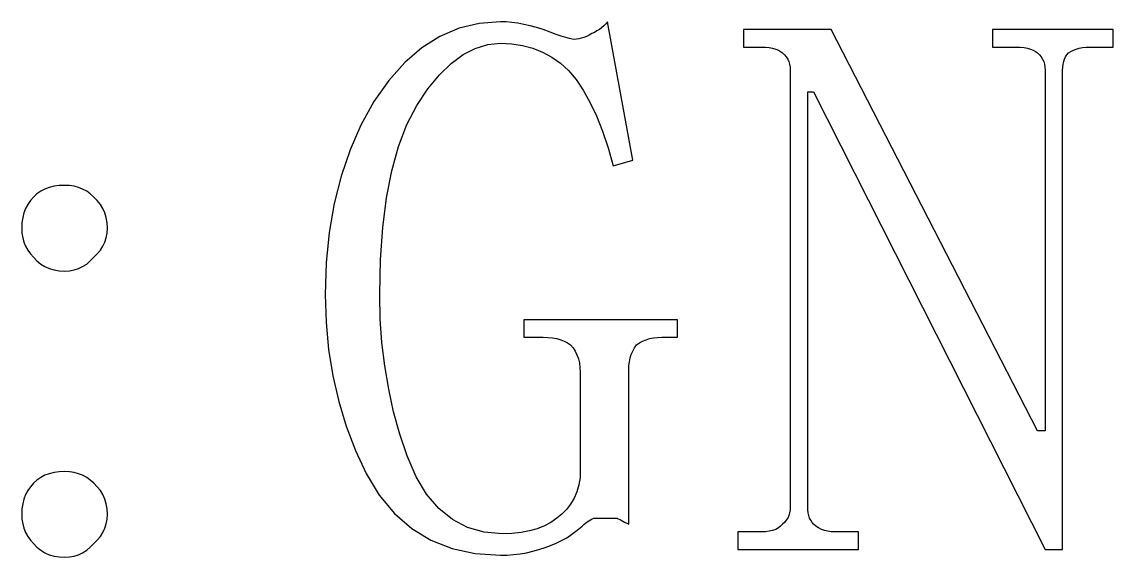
# Model space of a CAD drawing. Extents: x -190 to 190, y -140 to 140.
# Drawn here: x -155.84 to -148.05, y -92.82 to -89 of the extents above; entities that cross this region are included whole.
import ezdxf

# ---------------------------------------------------------------- set-up
doc = ezdxf.new("R2010")
doc.units = 0
doc.header["$MEASUREMENT"] = 0
doc.layers.get('0').update_dxf_attribs({"linetype": 'CONTINUOUS'})

msp = doc.modelspace()

# ---------------------------------------------------------------- linework, layer by layer
for points in [[(-152.512002, -89.165), (-152.421992, -89.156006), (-152.421992, -89.156006), (-152.33999, -89.16), (-152.33999, -89.16), (-152.262998, -89.172002), (-152.262998, -89.172002), (-152.19, -89.190996), (-152.19, -89.190996), (-152.11999, -89.218994), (-152.11999, -89.218994), (-152.055, -89.255), (-152.055, -89.255), (-151.993008, -89.299004), (-151.993008, -89.299004), (-151.935996, -89.35), (-151.935996, -89.35), (-151.880996, -89.415), (-151.880996, -89.415), (-151.83, -89.491006), (-151.83, -89.491006), (-151.782002, -89.576992), (-151.782002, -89.576992), (-151.736006, -89.674004), (-151.736006, -89.674004), (-151.692998, -89.782002), (-151.692998, -89.782002), (-151.653008, -89.900996), (-151.653008, -89.900996), (-151.615996, -90.030996), (-151.615996, -90.030996), (-151.476992, -89.989004), (-151.476992, -89.989004), (-151.657998, -89.002998), (-151.657998, -89.002998), (-151.66999, -89.017998), (-151.66999, -89.017998), (-151.684004, -89.032002), (-151.684004, -89.032002), (-151.699004, -89.045), (-151.699004, -89.045), (-151.715, -89.057002), (-151.715, -89.057002), (-151.732002, -89.068008), (-151.732002, -89.068008), (-151.75, -89.077998), (-151.75, -89.077998), (-151.768994, -89.085996), (-151.768994, -89.085996), (-151.787998, -89.097002), (-151.787998, -89.097002), (-151.806992, -89.107002), (-151.806992, -89.107002), (-151.825996, -89.114004), (-151.825996, -89.114004), (-151.843994, -89.12), (-151.843994, -89.12), (-151.860996, -89.125), (-151.860996, -89.125), (-151.877998, -89.126992), (-151.877998, -89.126992), (-151.894004, -89.127998), (-151.894004, -89.127998), (-151.908994, -89.126992), (-151.908994, -89.126992), (-151.929004, -89.122002), (-151.929004, -89.122002), (-151.95499, -89.115), (-151.95499, -89.115), (-151.987002, -89.105), (-151.987002, -89.105), (-152.024004, -89.092998), (-152.024004, -89.092998), (-152.067002, -89.077002), (-152.067002, -89.077002), (-152.115996, -89.057998), (-152.115996, -89.057998), (-152.162998, -89.043994), (-152.162998, -89.043994), (-152.208994, -89.031006), (-152.208994, -89.031006), (-152.254004, -89.020996), (-152.254004, -89.020996), (-152.298008, -89.012998), (-152.298008, -89.012998), (-152.33999, -89.007002), (-152.33999, -89.007002), (-152.381006, -89.004004), (-152.381006, -89.004004), (-152.421992, -89.002998), (-152.421992, -89.002998), (-152.573008, -89.015), (-152.573008, -89.015), (-152.715996, -89.048994), (-152.715996, -89.048994), (-152.852998, -89.107998), (-152.852998, -89.107998), (-152.981992, -89.189004), (-152.981992, -89.189004), (-153.102998, -89.293008), (-153.102998, -89.293008), (-153.217998, -89.420996), (-153.217998, -89.420996), (-153.323994, -89.572002), (-153.323994, -89.572002), (-153.417002, -89.74), (-153.417002, -89.74), (-153.495, -89.916992), (-153.495, -89.916992), (-153.557998, -90.103994), (-153.557998, -90.103994), (-153.607998, -90.3), (-153.607998, -90.3), (-153.642998, -90.506006), (-153.642998, -90.506006), (-153.66501, -90.722002), (-153.66501, -90.722002), (-153.671992, -90.947002), (-153.671992, -90.947002), (-153.666006, -91.147002), (-153.666006, -91.147002), (-153.648008, -91.340996), (-153.648008, -91.340996), (-153.617988, -91.528994), (-153.617988, -91.528994), (-153.576006, -91.712002), (-153.576006, -91.712002), (-153.522998, -91.888008), (-153.522998, -91.888008), (-153.457002, -92.06), (-153.457002, -92.06), (-153.38001, -92.225), (-153.38001, -92.225), (-153.285996, -92.38), (-153.285996, -92.38), (-153.176992, -92.510996), (-153.176992, -92.510996), (-153.053994, -92.618008), (-153.053994, -92.618008), (-152.917002, -92.701006), (-152.917002, -92.701006), (-152.766006, -92.761006), (-152.766006, -92.761006), (-152.601006, -92.796992), (-152.601006, -92.796992), (-152.421992, -92.807998), (-152.421992, -92.807998), (-152.374004, -92.807002), (-152.374004, -92.807002), (-152.327998, -92.804004), (-152.327998, -92.804004), (-152.281006, -92.797998), (-152.281006, -92.797998), (-152.235996, -92.79), (-152.235996, -92.79), (-152.190996, -92.78), (-152.190996, -92.78), (-152.145996, -92.767998), (-152.145996, -92.767998), (-152.101992, -92.752998), (-152.101992, -92.752998), (-152.062998, -92.74), (-152.062998, -92.74), (-152.024004, -92.722998), (-152.024004, -92.722998), (-151.986006, -92.703994), (-151.986006, -92.703994), (-151.948008, -92.682998), (-151.948008, -92.682998), (-151.911006, -92.657998), (-151.911006, -92.657998), (-151.874004, -92.63), (-151.874004, -92.63), (-151.838008, -92.6), (-151.838008, -92.6), (-151.825996, -92.588994), (-151.825996, -92.588994), (-151.815, -92.579004), (-151.815, -92.579004), (-151.802998, -92.57), (-151.802998, -92.57), (-151.791006, -92.562002), (-151.791006, -92.562002), (-151.778994, -92.555), (-151.778994, -92.555), (-151.767002, -92.548994), (-151.767002, -92.548994), (-151.75501, -92.545), (-151.75501, -92.545), (-151.742998, -92.545), (-151.742998, -92.545), (-151.73, -92.545), (-151.73, -92.545), (-151.716992, -92.545), (-151.716992, -92.545), (-151.702998, -92.545), (-151.702998, -92.545), (-151.687998, -92.545), (-151.687998, -92.545), (-151.673008, -92.545), (-151.673008, -92.545), (-151.657998, -92.545), (-151.657998, -92.545), (-151.646006, -92.545), (-151.646006, -92.545), (-151.63501, -92.545), (-151.63501, -92.545), (-151.62499, -92.545), (-151.62499, -92.545), (-151.61499, -92.545), (-151.61499, -92.545), (-151.605, -92.545), (-151.605, -92.545), (-151.596992, -92.545), (-151.596992, -92.545), (-151.587988, -92.545), (-151.587988, -92.545), (-151.58001, -92.548994), (-151.58001, -92.548994), (-151.56999, -92.554004), (-151.56999, -92.554004), (-151.558994, -92.559004), (-151.558994, -92.559004), (-151.547998, -92.565), (-151.547998, -92.565), (-151.535, -92.571992), (-151.535, -92.571992), (-151.52, -92.579004), (-151.52, -92.579004), (-151.50499, -92.586006), (-151.50499, -92.586006), (-151.50499, -91.489004), (-151.50499, -91.489004), (-151.503994, -91.457998), (-151.503994, -91.457998), (-151.5, -91.429004), (-151.5, -91.429004), (-151.49499, -91.401006), (-151.49499, -91.401006), (-151.486992, -91.375996), (-151.486992, -91.375996), (-151.476992, -91.352002), (-151.476992, -91.352002), (-151.464004, -91.329004), (-151.464004, -91.329004), (-151.448994, -91.307998), (-151.448994, -91.307998), (-151.428994, -91.293994), (-151.428994, -91.293994), (-151.406006, -91.280996), (-151.406006, -91.280996), (-151.382002, -91.270996), (-151.382002, -91.270996), (-151.356992, -91.262998), (-151.356992, -91.262998), (-151.328994, -91.257002), (-151.328994, -91.257002), (-151.3, -91.254004), (-151.3, -91.254004), (-151.269004, -91.252998), (-151.269004, -91.252998), (-151.158008, -91.252998), (-151.158008, -91.252998), (-151.158008, -91.127998), (-151.158008, -91.127998), (-152.255, -91.127998), (-152.255, -91.127998), (-152.255, -91.252998), (-152.255, -91.252998), (-152.115996, -91.252998), (-152.115996, -91.252998), (-152.081992, -91.254004), (-152.081992, -91.254004), (-152.049004, -91.257002), (-152.049004, -91.257002), (-152.018994, -91.262998), (-152.018994, -91.262998), (-151.990996, -91.270996), (-151.990996, -91.270996), (-151.966006, -91.280996), (-151.966006, -91.280996), (-151.942998, -91.293994), (-151.942998, -91.293994), (-151.922002, -91.307998), (-151.922002, -91.307998), (-151.903008, -91.329004), (-151.903008, -91.329004), (-151.887998, -91.352998), (-151.887998, -91.352998), (-151.875, -91.378008), (-151.875, -91.378008), (-151.86501, -91.406006), (-151.86501, -91.406006), (-151.857998, -91.435996), (-151.857998, -91.435996), (-151.853994, -91.467998), (-151.853994, -91.467998), (-151.851992, -91.502998), (-151.851992, -91.502998), (-151.851992, -92.252998), (-151.851992, -92.252998), (-151.861992, -92.307002), (-151.861992, -92.307002), (-151.877002, -92.355996), (-151.877002, -92.355996), (-151.895996, -92.401992), (-151.895996, -92.401992), (-151.92001, -92.442998), (-151.92001, -92.442998), (-151.949004, -92.481006), (-151.949004, -92.481006), (-151.981992, -92.515), (-151.981992, -92.515), (-152.018994, -92.545), (-152.018994, -92.545), (-152.060996, -92.574004), (-152.060996, -92.574004), (-152.107002, -92.598994), (-152.107002, -92.598994), (-152.158008, -92.619004), (-152.158008, -92.619004), (-152.214004, -92.635), (-152.214004, -92.635), (-152.273994, -92.647002), (-152.273994, -92.647002), (-152.338994, -92.652998), (-152.338994, -92.652998), (-152.408008, -92.656006), (-152.408008, -92.656006), (-152.537002, -92.643994), (-152.537002, -92.643994), (-152.656006, -92.61), (-152.656006, -92.61), (-152.763994, -92.554004), (-152.763994, -92.554004), (-152.860996, -92.473994), (-152.860996, -92.473994), (-152.948008, -92.372002), (-152.948008, -92.372002), (-153.023008, -92.247998), (-153.023008, -92.247998), (-153.088008, -92.1), (-153.088008, -92.1), (-153.13999, -91.944004), (-153.13999, -91.944004), (-153.183994, -91.785), (-153.183994, -91.785), (-153.219004, -91.622998), (-153.219004, -91.622998), (-153.247002, -91.457998), (-153.247002, -91.457998), (-153.266992, -91.291006), (-153.266992, -91.291006), (-153.279004, -91.121006), (-153.279004, -91.121006), (-153.282998, -90.947002), (-153.282998, -90.947002), (-153.276992, -90.699004), (-153.276992, -90.699004), (-153.261006, -90.469004), (-153.261006, -90.469004), (-153.234004, -90.257998), (-153.234004, -90.257998), (-153.197002, -90.065), (-153.197002, -90.065), (-153.147998, -89.892002), (-153.147998, -89.892002), (-153.089004, -89.735996), (-153.089004, -89.735996), (-153.018994, -89.6), (-153.018994, -89.6), (-152.939004, -89.482002), (-152.939004, -89.482002), (-152.857002, -89.382002), (-152.857002, -89.382002), (-152.772988, -89.300996), (-152.772988, -89.300996), (-152.687998, -89.236992), (-152.687998, -89.236992), (-152.601006, -89.192002), (-152.601006, -89.192002), (-152.512002, -89.165)], [(-148.532998, -91.92), (-148.587998, -91.92), (-148.587998, -91.92), (-150.060996, -89.057998), (-150.060996, -89.057998), (-150.685996, -89.057998), (-150.685996, -89.057998), (-150.685996, -89.182998), (-150.685996, -89.182998), (-150.561006, -89.182998), (-150.561006, -89.182998), (-150.53, -89.184004), (-150.53, -89.184004), (-150.502998, -89.186992), (-150.502998, -89.186992), (-150.478008, -89.190996), (-150.478008, -89.190996), (-150.455996, -89.197002), (-150.455996, -89.197002), (-150.437002, -89.205), (-150.437002, -89.205), (-150.420996, -89.213994), (-150.420996, -89.213994), (-150.407998, -89.225), (-150.407998, -89.225), (-150.392998, -89.237998), (-150.392998, -89.237998), (-150.380996, -89.252002), (-150.380996, -89.252002), (-150.37, -89.268994), (-150.37, -89.268994), (-150.362002, -89.285996), (-150.362002, -89.285996), (-150.356992, -89.305996), (-150.356992, -89.305996), (-150.352998, -89.327002), (-150.352998, -89.327002), (-150.352002, -89.35), (-150.352002, -89.35), (-150.352002, -92.460996), (-150.352002, -92.460996), (-150.352998, -92.483994), (-150.352998, -92.483994), (-150.356992, -92.505), (-150.356992, -92.505), (-150.362002, -92.525), (-150.362002, -92.525), (-150.37, -92.542998), (-150.37, -92.542998), (-150.380996, -92.559004), (-150.380996, -92.559004), (-150.392998, -92.574004), (-150.392998, -92.574004), (-150.407998, -92.586006), (-150.407998, -92.586006), (-150.420996, -92.601006), (-150.420996, -92.601006), (-150.437002, -92.612998), (-150.437002, -92.612998), (-150.455996, -92.624004), (-150.455996, -92.624004), (-150.478008, -92.632002), (-150.478008, -92.632002), (-150.502998, -92.637002), (-150.502998, -92.637002), (-150.53, -92.641006), (-150.53, -92.641006), (-150.561006, -92.642002), (-150.561006, -92.642002), (-150.727002, -92.642002), (-150.727002, -92.642002), (-150.727002, -92.767002), (-150.727002, -92.767002), (-149.865996, -92.767002), (-149.865996, -92.767002), (-149.865996, -92.642002), (-149.865996, -92.642002), (-150.032998, -92.642002), (-150.032998, -92.642002), (-150.06, -92.641006), (-150.06, -92.641006), (-150.085, -92.637002), (-150.085, -92.637002), (-150.107998, -92.632002), (-150.107998, -92.632002), (-150.13, -92.624004), (-150.13, -92.624004), (-150.15, -92.612998), (-150.15, -92.612998), (-150.169004, -92.601006), (-150.169004, -92.601006), (-150.186006, -92.586006), (-150.186006, -92.586006), (-150.197002, -92.574004), (-150.197002, -92.574004), (-150.205996, -92.559004), (-150.205996, -92.559004), (-150.214004, -92.542998), (-150.214004, -92.542998), (-150.22001, -92.525), (-150.22001, -92.525), (-150.224004, -92.505), (-150.224004, -92.505), (-150.225996, -92.483994), (-150.225996, -92.483994), (-150.226992, -92.460996), (-150.226992, -92.460996), (-150.226992, -89.502998), (-150.226992, -89.502998), (-150.186006, -89.502998), (-150.186006, -89.502998), (-148.532998, -92.767002), (-148.532998, -92.767002), (-148.407998, -92.767002), (-148.407998, -92.767002), (-148.407998, -89.35), (-148.407998, -89.35), (-148.407002, -89.327002), (-148.407002, -89.327002), (-148.404004, -89.305996), (-148.404004, -89.305996), (-148.39999, -89.285996), (-148.39999, -89.285996), (-148.394004, -89.268994), (-148.394004, -89.268994), (-148.387002, -89.252002), (-148.387002, -89.252002), (-148.377002, -89.237998), (-148.377002, -89.237998), (-148.366006, -89.225), (-148.366006, -89.225), (-148.349004, -89.213994), (-148.349004, -89.213994), (-148.331006, -89.205), (-148.331006, -89.205), (-148.311006, -89.197002), (-148.311006, -89.197002), (-148.288994, -89.190996), (-148.288994, -89.190996), (-148.266006, -89.186992), (-148.266006, -89.186992), (-148.24, -89.184004), (-148.24, -89.184004), (-148.212998, -89.182998), (-148.212998, -89.182998), (-148.047002, -89.182998), (-148.047002, -89.182998), (-148.047002, -89.057998), (-148.047002, -89.057998), (-148.908008, -89.057998), (-148.908008, -89.057998), (-148.908008, -89.182998), (-148.908008, -89.182998), (-148.741006, -89.182998), (-148.741006, -89.182998), (-148.710996, -89.184004), (-148.710996, -89.184004), (-148.682998, -89.186992), (-148.682998, -89.186992), (-148.659004, -89.190996), (-148.659004, -89.190996), (-148.636992, -89.197002), (-148.636992, -89.197002), (-148.617998, -89.205), (-148.617998, -89.205), (-148.601992, -89.213994), (-148.601992, -89.213994), (-148.587998, -89.225), (-148.587998, -89.225), (-148.573994, -89.237998), (-148.573994, -89.237998), (-148.560996, -89.252002), (-148.560996, -89.252002), (-148.551006, -89.268994), (-148.551006, -89.268994), (-148.542998, -89.285996), (-148.542998, -89.285996), (-148.536992, -89.305996), (-148.536992, -89.305996), (-148.534004, -89.327002), (-148.534004, -89.327002), (-148.532998, -89.35), (-148.532998, -89.35), (-148.532998, -91.92)], [(-155.229004, -90.51), (-155.227002, -90.475), (-155.227002, -90.475), (-155.229004, -90.437002), (-155.229004, -90.437002), (-155.23499, -90.4), (-155.23499, -90.4), (-155.24501, -90.365996), (-155.24501, -90.365996), (-155.258994, -90.335), (-155.258994, -90.335), (-155.277002, -90.305), (-155.277002, -90.305), (-155.298994, -90.277998), (-155.298994, -90.277998), (-155.323994, -90.253008), (-155.323994, -90.253008), (-155.349004, -90.231006), (-155.349004, -90.231006), (-155.375, -90.212002), (-155.375, -90.212002), (-155.404004, -90.196992), (-155.404004, -90.196992), (-155.432998, -90.185), (-155.432998, -90.185), (-155.46501, -90.176006), (-155.46501, -90.176006), (-155.497998, -90.171006), (-155.497998, -90.171006), (-155.532998, -90.17), (-155.532998, -90.17), (-155.570996, -90.171006), (-155.570996, -90.171006), (-155.607998, -90.176006), (-155.607998, -90.176006), (-155.642002, -90.185), (-155.642002, -90.185), (-155.672998, -90.196992), (-155.672998, -90.196992), (-155.702998, -90.212002), (-155.702998, -90.212002), (-155.72999, -90.231006), (-155.72999, -90.231006), (-155.755, -90.253008), (-155.755, -90.253008), (-155.776992, -90.277998), (-155.776992, -90.277998), (-155.796006, -90.305), (-155.796006, -90.305), (-155.810996, -90.335), (-155.810996, -90.335), (-155.822988, -90.365996), (-155.822988, -90.365996), (-155.831992, -90.4), (-155.831992, -90.4), (-155.837002, -90.437002), (-155.837002, -90.437002), (-155.837998, -90.475), (-155.837998, -90.475), (-155.837002, -90.51), (-155.837002, -90.51), (-155.831992, -90.542998), (-155.831992, -90.542998), (-155.822988, -90.575), (-155.822988, -90.575), (-155.810996, -90.604004), (-155.810996, -90.604004), (-155.796006, -90.632002), (-155.796006, -90.632002), (-155.776992, -90.659004), (-155.776992, -90.659004), (-155.755, -90.682998), (-155.755, -90.682998), (-155.72999, -90.709004), (-155.72999, -90.709004), (-155.702998, -90.731006), (-155.702998, -90.731006), (-155.672998, -90.749004), (-155.672998, -90.749004), (-155.642002, -90.762998), (-155.642002, -90.762998), (-155.607998, -90.772998), (-155.607998, -90.772998), (-155.570996, -90.779004), (-155.570996, -90.779004), (-155.532998, -90.781006), (-155.532998, -90.781006), (-155.497998, -90.779004), (-155.497998, -90.779004), (-155.46501, -90.772998), (-155.46501, -90.772998), (-155.432998, -90.762998), (-155.432998, -90.762998), (-155.404004, -90.749004), (-155.404004, -90.749004), (-155.375, -90.731006), (-155.375, -90.731006), (-155.349004, -90.709004), (-155.349004, -90.709004), (-155.323994, -90.682998), (-155.323994, -90.682998), (-155.298994, -90.659004), (-155.298994, -90.659004), (-155.277002, -90.632002), (-155.277002, -90.632002), (-155.258994, -90.604004), (-155.258994, -90.604004), (-155.24501, -90.575), (-155.24501, -90.575), (-155.23499, -90.542998), (-155.23499, -90.542998), (-155.229004, -90.51)], [(-155.229004, -92.552002), (-155.227002, -92.517002), (-155.227002, -92.517002), (-155.229004, -92.477998), (-155.229004, -92.477998), (-155.23499, -92.442002), (-155.23499, -92.442002), (-155.24501, -92.407998), (-155.24501, -92.407998), (-155.258994, -92.376006), (-155.258994, -92.376006), (-155.277002, -92.346992), (-155.277002, -92.346992), (-155.298994, -92.32), (-155.298994, -92.32), (-155.323994, -92.295), (-155.323994, -92.295), (-155.349004, -92.272002), (-155.349004, -92.272002), (-155.375, -92.253994), (-155.375, -92.253994), (-155.404004, -92.237998), (-155.404004, -92.237998), (-155.432998, -92.226992), (-155.432998, -92.226992), (-155.46501, -92.217998), (-155.46501, -92.217998), (-155.497998, -92.212998), (-155.497998, -92.212998), (-155.532998, -92.210996), (-155.532998, -92.210996), (-155.570996, -92.212998), (-155.570996, -92.212998), (-155.607998, -92.217998), (-155.607998, -92.217998), (-155.642002, -92.226992), (-155.642002, -92.226992), (-155.672998, -92.237998), (-155.672998, -92.237998), (-155.702998, -92.253994), (-155.702998, -92.253994), (-155.72999, -92.272002), (-155.72999, -92.272002), (-155.755, -92.295), (-155.755, -92.295), (-155.776992, -92.32), (-155.776992, -92.32), (-155.796006, -92.346992), (-155.796006, -92.346992), (-155.810996, -92.376006), (-155.810996, -92.376006), (-155.822988, -92.407998), (-155.822988, -92.407998), (-155.831992, -92.442002), (-155.831992, -92.442002), (-155.837002, -92.477998), (-155.837002, -92.477998), (-155.837998, -92.517002), (-155.837998, -92.517002), (-155.837002, -92.552002), (-155.837002, -92.552002), (-155.831992, -92.585), (-155.831992, -92.585), (-155.822988, -92.615996), (-155.822988, -92.615996), (-155.810996, -92.646006), (-155.810996, -92.646006), (-155.796006, -92.674004), (-155.796006, -92.674004), (-155.776992, -92.7), (-155.776992, -92.7), (-155.755, -92.725), (-155.755, -92.725), (-155.72999, -92.750996), (-155.72999, -92.750996), (-155.702998, -92.772998), (-155.702998, -92.772998), (-155.672998, -92.790996), (-155.672998, -92.790996), (-155.642002, -92.805), (-155.642002, -92.805), (-155.607998, -92.813994), (-155.607998, -92.813994), (-155.570996, -92.82), (-155.570996, -92.82), (-155.532998, -92.822002), (-155.532998, -92.822002), (-155.497998, -92.82), (-155.497998, -92.82), (-155.46501, -92.813994), (-155.46501, -92.813994), (-155.432998, -92.805), (-155.432998, -92.805), (-155.404004, -92.790996), (-155.404004, -92.790996), (-155.375, -92.772998), (-155.375, -92.772998), (-155.349004, -92.750996), (-155.349004, -92.750996), (-155.323994, -92.725), (-155.323994, -92.725), (-155.298994, -92.7), (-155.298994, -92.7), (-155.277002, -92.674004), (-155.277002, -92.674004), (-155.258994, -92.646006), (-155.258994, -92.646006), (-155.24501, -92.615996), (-155.24501, -92.615996), (-155.23499, -92.585), (-155.23499, -92.585), (-155.229004, -92.552002)]]:
    msp.add_lwpolyline(points)

doc.saveas('drawing.dxf')
